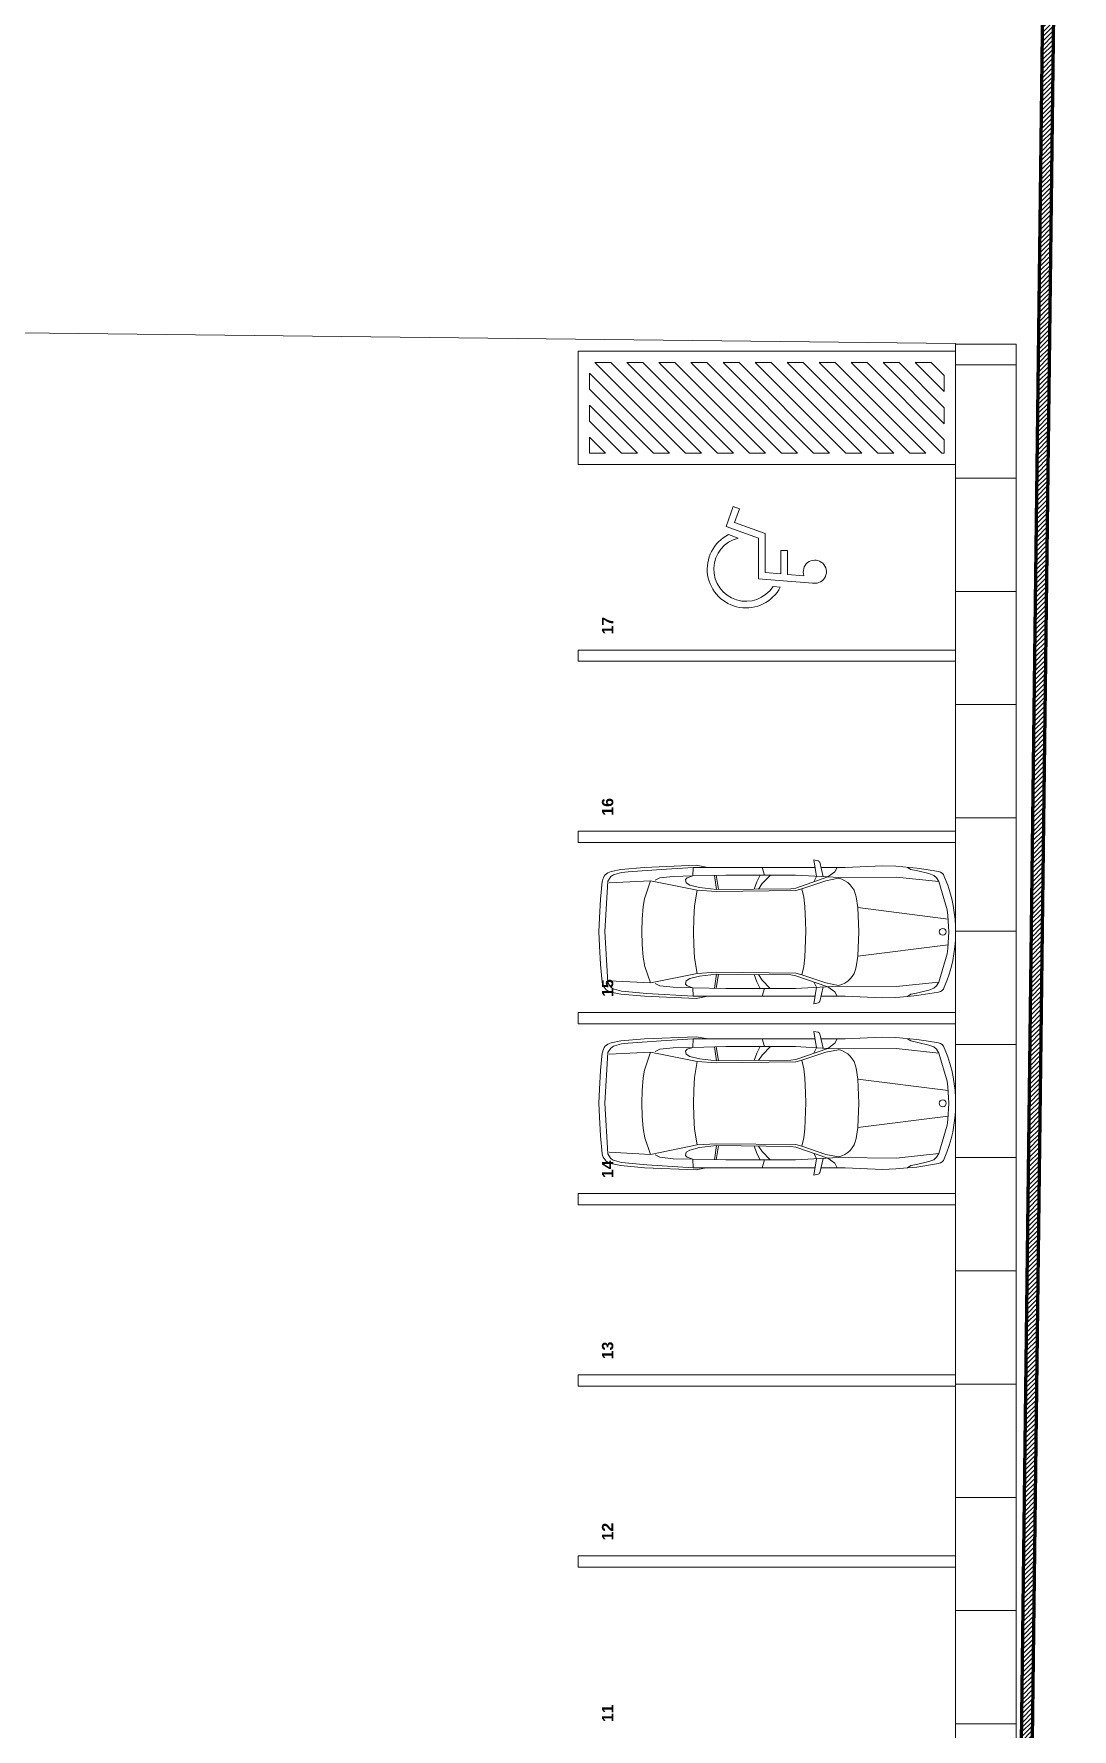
# Model space of a CAD drawing. Header units: inches. Extents: x -19 to 5698, y -728 to 92.
# Drawn here: x 57.57 to 71.31, y 28.43 to 50.89 of the extents above; entities that cross this region are included whole.
import ezdxf

# ---------------------------------------------------------------- set-up
doc = ezdxf.new("R2010")
doc.units = ezdxf.units.IN
doc.header["$MEASUREMENT"] = 0
doc.set_wipeout_variables(frame=1)
doc.header["$PDMODE"] = 1
doc.linetypes.add('Wipeout_Contour', pattern=[1, 0, -1])
for name, color, linetype in [('08 _ STR _ EXT _ Estacionamiento-Pavimento', 7, 'Continuous'), ('Dibujo 2D - General', 7, 'Continuous'), ('Estructura - 03 LOSA', 7, 'Continuous'), ('Estructura - 04 MURO', 7, 'Continuous'), ('Interior - Equipamiento', 7, 'Continuous'), ('MOD', 7, 'Continuous')]:
    doc.layers.add(name, color=color, linetype=linetype)
doc.styles.add('Estilo_Generado_8', font='arialbd.ttf')

msp = doc.modelspace()

# ---------------------------------------------------------------- hatches: boundary and pattern name
at = {"layer": 'Estructura - 03 LOSA', "linetype": 'Continuous', "lineweight": 13}
h = msp.add_hatch(dxfattribs=at)
h.set_pattern_fill('CEMENTO_PULIDO_1_50X3_00_69', color=251, style=0, pattern_type=2)
h.set_pattern_definition([(0, (0, 0), (0, 1.5), []), (90, (0, 0), (-3, 0), [])])
h.paths.add_polyline_path([(69.77, 1.65), (70.57, 1.65), (70.57, 46.7752), (69.77, 46.7752)])

# ---------------------------------------------------------------- linework, layer by layer
at = {"layer": '08 _ STR _ EXT _ Estacionamiento-Pavimento', "color": 7, "linetype": 'Continuous', "lineweight": 18, "flags": 128}
msp.add_lwpolyline([(9.07, 40.85), (52.92, 40.85), (52.92, 1.5), (69.77, 1.5), (69.77, 46.7845), (56.22, 46.9373), (56.22, 50.85), (9.07, 50.85)], close=True, dxfattribs=at)
at = {"layer": 'Estructura - 03 LOSA', "color": 7, "linetype": 'Continuous', "lineweight": 18, "flags": 128}
msp.add_lwpolyline([(69.77, 1.65), (70.57, 1.65), (70.57, 46.7752), (69.77, 46.7752)], close=True, dxfattribs=at)
at = {"layer": 'Interior - Equipamiento', "color": 251, "linetype": 'Continuous', "lineweight": 13}
for p, q in [((65.3391, 39.8177), (65.2098, 39.7902)), ((65.3452, 39.7781), (65.2519, 39.7513)), ((65.6502, 39.8448), (65.3391, 39.8177)), ((65.4338, 39.7871), (65.3452, 39.7781)), ((65.8731, 39.8178), (65.4338, 39.7871)), ((66.3337, 39.8734), (65.6502, 39.8448)), ((66.2969, 39.8448), (65.8731, 39.8178)), ((66.2969, 39.8448), (66.2903, 39.7317)), ((66.2969, 39.8448), (67.9083, 39.8448)), ((66.4677, 39.8491), (66.3337, 39.8734)), ((67.1395, 39.6559), (67.1827, 39.7446)), ((67.208, 39.8457), (67.2395, 39.7426)), ((67.3173, 39.7446), (67.208, 39.6306)), ((67.9505, 39.932), (67.8935, 39.9439)), ((67.8935, 39.9439), (67.9259, 39.7265)), ((67.9697, 39.9132), (68.0144, 39.7217)), ((68.307, 39.8448), (67.9857, 39.8448)), ((68.0799, 39.7183), (68.1685, 39.7868)), ((68.1685, 39.7868), (68.2014, 39.8454)), ((68.8034, 39.8669), (68.307, 39.8448)), ((68.9761, 39.8613), (68.8034, 39.8669)), ((69.2562, 39.836), (68.9761, 39.8613)), ((69.1747, 39.8176), (69.1313, 39.8463)), ((69.2686, 39.798), (69.1747, 39.8176)), ((69.3815, 39.8176), (69.2562, 39.836)), ((69.4158, 39.7626), (69.2686, 39.798)), ((69.5424, 39.7905), (69.3815, 39.8176)), ((69.4823, 39.7389), (69.4158, 39.7626)), ((65.0919, 39.6596), (65.0665, 39.424)), ((65.1633, 39.6631), (65.1235, 38.9945)), ((65.2058, 39.7228), (65.1633, 39.6631)), ((65.1819, 39.6412), (65.7293, 39.6686)), ((65.6493, 39.4308), (65.7293, 39.6686)), ((65.7293, 39.6686), (66.3468, 39.5436)), ((65.7912, 39.6765), (65.8539, 39.7075)), ((66.0291, 39.7259), (65.8539, 39.7075)), ((66.2903, 39.7317), (66.0291, 39.7259)), ((66.2173, 39.7075), (66.1913, 39.6833)), ((66.1913, 39.6833), (66.2007, 39.6406)), ((66.2007, 39.6406), (66.2492, 39.6109)), ((66.2903, 39.7317), (66.2173, 39.7075)), ((66.2492, 39.6109), (66.38, 39.5795)), ((66.7259, 39.7426), (66.2903, 39.7317)), ((66.3468, 39.5436), (66.3142, 39.3344)), ((66.3468, 39.5436), (66.5978, 39.5275)), ((66.38, 39.5795), (66.6033, 39.5517)), ((66.6033, 39.5517), (66.5773, 39.7389)), ((66.5978, 39.5275), (67.6526, 39.5389)), ((66.6006, 39.7423), (66.6281, 39.5552)), ((66.6033, 39.5517), (67.5861, 39.5624)), ((67.649, 39.7426), (66.7259, 39.7426)), ((67.1038, 39.5571), (67.1395, 39.6559)), ((67.208, 39.6306), (67.1601, 39.5578)), ((67.5861, 39.5624), (67.6537, 39.5722)), ((68.0799, 39.7183), (67.649, 39.7426)), ((67.6526, 39.5389), (67.7345, 39.5618)), ((67.6537, 39.5722), (68.0799, 39.7183)), ((67.7345, 39.5618), (68.0495, 39.669)), ((67.7614, 39.4491), (67.7345, 39.5618)), ((67.9259, 39.7265), (67.8917, 39.6536)), ((68.0495, 39.669), (68.2191, 39.7017)), ((68.2197, 39.7116), (68.0799, 39.7183)), ((68.9845, 39.717), (68.2197, 39.7116)), ((69.5462, 39.6566), (68.9845, 39.717)), ((69.5151, 39.7077), (69.4823, 39.7389)), ((69.5462, 39.6566), (69.5151, 39.7077)), ((69.657, 39.283), (69.5462, 39.6566)), ((69.6322, 39.6962), (69.6197, 39.7263)), ((65.0665, 39.424), (65.0524, 39.1775)), ((65.6196, 39.1605), (65.6327, 39.3274)), ((65.6327, 39.3274), (65.6493, 39.4308)), ((66.3142, 39.3344), (66.3021, 39.1631)), ((67.7754, 39.3284), (67.7614, 39.4491)), ((67.782, 39.1284), (67.7754, 39.3284)), ((68.4524, 39.4571), (68.4765, 39.3131)), ((68.4765, 39.3131), (68.4865, 38.9917)), ((68.4765, 39.3131), (69.6708, 39.1619)), ((65.0524, 39.1775), (65.0478, 38.9917)), ((65.6171, 38.9951), (65.6196, 39.1605)), ((66.3021, 39.1631), (66.3, 38.9883)), ((67.7855, 38.9959), (67.782, 39.1284)), ((65.0478, 38.9917), (65.0524, 38.8059)), ((65.1235, 38.9945), (65.1633, 38.3203)), ((65.6196, 38.8229), (65.6171, 38.9951)), ((66.3, 38.9883), (66.3021, 38.8204)), ((67.7754, 38.655), (67.7855, 38.9959)), ((68.4865, 38.9917), (68.4765, 38.6704)), ((69.77, 38.9917), (69.7699, 38.9917)), ((65.0524, 38.8059), (65.0665, 38.5594)), ((65.6327, 38.6561), (65.6196, 38.8229)), ((65.6564, 38.5336), (65.6327, 38.6561)), ((66.3021, 38.8204), (66.3142, 38.649)), ((66.3142, 38.649), (66.3468, 38.4399)), ((67.7614, 38.5343), (67.7754, 38.655)), ((68.4765, 38.6704), (68.4529, 38.5263)), ((69.6708, 38.8215), (68.4765, 38.6704)), ((69.5462, 38.3268), (69.657, 38.7004)), ((65.0665, 38.5594), (65.0919, 38.3238)), ((65.7293, 38.3148), (65.6564, 38.5336)), ((66.3468, 38.4399), (65.7293, 38.3148)), ((66.2492, 38.3725), (66.38, 38.4039)), ((66.5978, 38.4559), (66.3468, 38.4399)), ((66.38, 38.4039), (66.6033, 38.4317)), ((66.6048, 38.4317), (66.5773, 38.2445)), ((67.6526, 38.4445), (66.5978, 38.4559)), ((66.601, 38.2439), (66.6281, 38.4283)), ((66.6033, 38.4317), (67.5861, 38.4211)), ((67.1038, 38.4263), (67.1395, 38.3276)), ((67.208, 38.3528), (67.1601, 38.4257)), ((67.5861, 38.4211), (67.6537, 38.4112)), ((67.7345, 38.4216), (67.6526, 38.4445)), ((67.6537, 38.4112), (68.0799, 38.2651)), ((67.7345, 38.4216), (67.7614, 38.5343)), ((68.0495, 38.3144), (67.7345, 38.4216)), ((65.1633, 38.3203), (65.2022, 38.2643)), ((65.7293, 38.3148), (65.1819, 38.3422)), ((65.2058, 38.1941), (65.3391, 38.1657)), ((65.2518, 38.2318), (65.3452, 38.2053)), ((65.3452, 38.2053), (65.6812, 38.1762)), ((65.6812, 38.1762), (66.2969, 38.1386)), ((65.7912, 38.3069), (65.8539, 38.2759)), ((65.8539, 38.2759), (66.0291, 38.2575)), ((66.0291, 38.2575), (66.2903, 38.2517)), ((66.1913, 38.3002), (66.2007, 38.3428)), ((66.2173, 38.2759), (66.1913, 38.3002)), ((66.2007, 38.3428), (66.2492, 38.3725)), ((66.2903, 38.2517), (66.2173, 38.2759)), ((66.2969, 38.1386), (66.2903, 38.2517)), ((66.2903, 38.2517), (66.7259, 38.2408)), ((66.7259, 38.2408), (67.649, 38.2408)), ((67.1395, 38.3276), (67.1817, 38.2408)), ((67.3154, 38.2408), (67.208, 38.3528)), ((67.208, 38.1377), (67.2395, 38.2408)), ((67.649, 38.2408), (68.2197, 38.2718)), ((67.9259, 38.2569), (67.8917, 38.3298)), ((67.8935, 38.0395), (67.9259, 38.2569)), ((67.9697, 38.0702), (68.0144, 38.2617)), ((68.2191, 38.2818), (68.0495, 38.3144)), ((68.0799, 38.2651), (68.1685, 38.1966)), ((68.1685, 38.1966), (68.2014, 38.1381)), ((68.2197, 38.2718), (68.9845, 38.2664)), ((68.9845, 38.2664), (69.5462, 38.3268)), ((69.1747, 38.1659), (69.2538, 38.1816)), ((69.2538, 38.1816), (69.4158, 38.2208)), ((69.2562, 38.1474), (69.5424, 38.1929)), ((69.4158, 38.2208), (69.4823, 38.2446)), ((69.4823, 38.2446), (69.5151, 38.2757)), ((69.5151, 38.2757), (69.5462, 38.3268)), ((65.3391, 38.1657), (65.6502, 38.1386)), ((65.6502, 38.1386), (66.3337, 38.11)), ((66.2969, 38.1386), (67.9083, 38.1386)), ((66.3337, 38.11), (66.4677, 38.1344)), ((67.9505, 38.0515), (67.8935, 38.0395)), ((68.307, 38.1386), (67.9856, 38.1386)), ((68.307, 38.1386), (68.8034, 38.1165)), ((68.8034, 38.1165), (68.9761, 38.1221)), ((68.9761, 38.1221), (69.1313, 38.1372)), ((69.1313, 38.1372), (69.1747, 38.1659)), ((69.1313, 38.1372), (69.2562, 38.1474)), ((65.3391, 37.5472), (65.2098, 37.5197)), ((65.3452, 37.5076), (65.2519, 37.4808)), ((65.6502, 37.5743), (65.3391, 37.5472)), ((65.4338, 37.5166), (65.3452, 37.5076)), ((65.8731, 37.5473), (65.4338, 37.5166)), ((66.3337, 37.6029), (65.6502, 37.5743)), ((66.2969, 37.5743), (65.8731, 37.5473)), ((66.2969, 37.5743), (66.2903, 37.4612)), ((66.2969, 37.5743), (67.9083, 37.5743)), ((66.4677, 37.5785), (66.3337, 37.6029)), ((67.208, 37.5752), (67.2395, 37.4721)), ((67.9505, 37.6614), (67.8935, 37.6734)), ((67.8935, 37.6734), (67.9259, 37.456)), ((67.9697, 37.6427), (68.0144, 37.4512)), ((68.307, 37.5743), (67.9857, 37.5743)), ((68.0799, 37.4478), (68.1685, 37.5163)), ((68.1685, 37.5163), (68.2014, 37.5749)), ((68.8034, 37.5964), (68.307, 37.5743)), ((68.9761, 37.5908), (68.8034, 37.5964)), ((69.2562, 37.5655), (68.9761, 37.5908)), ((69.1747, 37.5471), (69.1313, 37.5758)), ((69.2686, 37.5275), (69.1747, 37.5471)), ((69.3815, 37.5471), (69.2562, 37.5655)), ((69.4158, 37.4921), (69.2686, 37.5275)), ((69.5424, 37.52), (69.3815, 37.5471)), ((65.0919, 37.3891), (65.0665, 37.1535)), ((65.1633, 37.3926), (65.1235, 36.724)), ((65.2058, 37.4523), (65.1633, 37.3926)), ((65.1819, 37.3707), (65.7293, 37.3981)), ((65.6493, 37.1603), (65.7293, 37.3981)), ((65.7293, 37.3981), (66.3468, 37.2731)), ((65.7912, 37.406), (65.8539, 37.437)), ((66.0291, 37.4554), (65.8539, 37.437)), ((66.2903, 37.4612), (66.0291, 37.4554)), ((66.2173, 37.437), (66.1913, 37.4128)), ((66.1913, 37.4128), (66.2007, 37.3701)), ((66.2007, 37.3701), (66.2492, 37.3404)), ((66.2903, 37.4612), (66.2173, 37.437)), ((66.2492, 37.3404), (66.38, 37.309)), ((66.7259, 37.4721), (66.2903, 37.4612)), ((66.38, 37.309), (66.6033, 37.2812)), ((66.6033, 37.2812), (66.5773, 37.4684)), ((66.6006, 37.4718), (66.6281, 37.2847)), ((66.6033, 37.2812), (67.5861, 37.2919)), ((67.649, 37.4721), (66.7259, 37.4721)), ((67.1038, 37.2866), (67.1395, 37.3854)), ((67.1395, 37.3854), (67.1827, 37.4741)), ((67.208, 37.3601), (67.1601, 37.2872)), ((67.3173, 37.4741), (67.208, 37.3601)), ((67.5861, 37.2919), (67.6537, 37.3017)), ((68.0799, 37.4478), (67.649, 37.4721)), ((67.6526, 37.2684), (67.7345, 37.2913)), ((67.6537, 37.3017), (68.0799, 37.4478)), ((67.7345, 37.2913), (68.0495, 37.3985)), ((67.7614, 37.1786), (67.7345, 37.2913)), ((67.9259, 37.456), (67.8917, 37.3831)), ((68.0495, 37.3985), (68.2191, 37.4312)), ((68.2197, 37.4411), (68.0799, 37.4478)), ((68.9845, 37.4465), (68.2197, 37.4411)), ((69.5462, 37.3861), (68.9845, 37.4465)), ((69.4823, 37.4683), (69.4158, 37.4921)), ((69.5151, 37.4372), (69.4823, 37.4683)), ((69.5462, 37.3861), (69.5151, 37.4372)), ((69.657, 37.0125), (69.5462, 37.3861)), ((69.6322, 37.4257), (69.6197, 37.4558)), ((65.0665, 37.1535), (65.0524, 36.907)), ((65.6196, 36.89), (65.6327, 37.0568)), ((65.6327, 37.0568), (65.6493, 37.1603)), ((66.3142, 37.0639), (66.3021, 36.8926)), ((66.3468, 37.2731), (66.3142, 37.0639)), ((66.3468, 37.2731), (66.5978, 37.257)), ((66.5978, 37.257), (67.6526, 37.2684)), ((67.7754, 37.0579), (67.7614, 37.1786)), ((67.782, 36.8579), (67.7754, 37.0579)), ((68.4524, 37.1866), (68.4765, 37.0425)), ((65.0524, 36.907), (65.0478, 36.7212)), ((65.6171, 36.7246), (65.6196, 36.89)), ((66.3021, 36.8926), (66.3, 36.7178)), ((67.7855, 36.7253), (67.782, 36.8579)), ((68.4765, 37.0425), (68.4865, 36.7212)), ((68.4765, 37.0425), (69.6708, 36.8914)), ((65.0478, 36.7212), (65.0524, 36.5354)), ((65.1235, 36.724), (65.1633, 36.0498)), ((65.6196, 36.5524), (65.6171, 36.7246)), ((66.3, 36.7178), (66.3021, 36.5498)), ((67.7754, 36.3845), (67.7855, 36.7253)), ((68.4865, 36.7212), (68.4765, 36.3999)), ((69.77, 36.7212), (69.7699, 36.7212)), ((65.0524, 36.5354), (65.0665, 36.2889)), ((65.6327, 36.3856), (65.6196, 36.5524)), ((65.6564, 36.2631), (65.6327, 36.3856)), ((66.3021, 36.5498), (66.3142, 36.3785)), ((66.3142, 36.3785), (66.3468, 36.1693)), ((67.7614, 36.2638), (67.7754, 36.3845)), ((68.4765, 36.3999), (68.4529, 36.2558)), ((69.6708, 36.551), (68.4765, 36.3999)), ((69.5462, 36.0563), (69.657, 36.4299)), ((65.0665, 36.2889), (65.0919, 36.0533)), ((65.7293, 36.0443), (65.6564, 36.2631)), ((66.3468, 36.1693), (65.7293, 36.0443)), ((66.5978, 36.1854), (66.3468, 36.1693)), ((66.38, 36.1334), (66.6033, 36.1612)), ((66.6048, 36.1612), (66.5773, 35.974)), ((67.6526, 36.174), (66.5978, 36.1854)), ((66.601, 35.9734), (66.6281, 36.1578)), ((66.6033, 36.1612), (67.5861, 36.1505)), ((67.1038, 36.1558), (67.1395, 36.057)), ((67.208, 36.0823), (67.1601, 36.1552)), ((67.7345, 36.1511), (67.6526, 36.174)), ((67.7345, 36.1511), (67.7614, 36.2638)), ((68.0495, 36.0439), (67.7345, 36.1511)), ((65.1633, 36.0498), (65.2022, 35.9937)), ((65.7293, 36.0443), (65.1819, 36.0717)), ((65.2518, 35.9613), (65.3452, 35.9348)), ((65.3452, 35.9348), (65.6812, 35.9056)), ((65.7912, 36.0364), (65.8539, 36.0054)), ((65.8539, 36.0054), (66.0291, 35.987)), ((66.0291, 35.987), (66.2903, 35.9812)), ((66.1913, 36.0296), (66.2007, 36.0723)), ((66.2173, 36.0054), (66.1913, 36.0296)), ((66.2007, 36.0723), (66.2492, 36.102)), ((66.2903, 35.9812), (66.2173, 36.0054)), ((66.2492, 36.102), (66.38, 36.1334)), ((66.2969, 35.8681), (66.2903, 35.9812)), ((66.2903, 35.9812), (66.7259, 35.9703)), ((66.7259, 35.9703), (67.649, 35.9703)), ((67.1395, 36.057), (67.1817, 35.9703)), ((67.3154, 35.9703), (67.208, 36.0823)), ((67.208, 35.8672), (67.2395, 35.9703)), ((67.5861, 36.1505), (67.6537, 36.1407)), ((67.649, 35.9703), (68.2197, 36.0013)), ((67.6537, 36.1407), (68.0799, 35.9946)), ((67.9259, 35.9864), (67.8917, 36.0593)), ((67.8935, 35.769), (67.9259, 35.9864)), ((67.9697, 35.7997), (68.0144, 35.9912)), ((68.2191, 36.0112), (68.0495, 36.0439)), ((68.0799, 35.9946), (68.1685, 35.9261)), ((68.2197, 36.0013), (68.9845, 35.9959)), ((68.9845, 35.9959), (69.5462, 36.0563)), ((69.2538, 35.9111), (69.4158, 35.9503)), ((69.4158, 35.9503), (69.4823, 35.9741)), ((69.4823, 35.9741), (69.5151, 36.0052)), ((69.5151, 36.0052), (69.5462, 36.0563)), ((65.2058, 35.9236), (65.3391, 35.8952)), ((65.3391, 35.8952), (65.6502, 35.8681)), ((65.6502, 35.8681), (66.3337, 35.8395)), ((65.6812, 35.9056), (66.2969, 35.8681)), ((66.2969, 35.8681), (67.9083, 35.8681)), ((66.3337, 35.8395), (66.4677, 35.8639)), ((67.9505, 35.7809), (67.8935, 35.769)), ((68.307, 35.8681), (67.9856, 35.8681)), ((68.1685, 35.9261), (68.2014, 35.8675)), ((68.307, 35.8681), (68.8034, 35.846)), ((68.8034, 35.846), (68.9761, 35.8516)), ((68.9761, 35.8516), (69.1313, 35.8666)), ((69.1313, 35.8666), (69.1747, 35.8953)), ((69.1313, 35.8666), (69.2562, 35.8769)), ((69.1747, 35.8953), (69.2538, 35.9111)), ((69.2562, 35.8769), (69.5424, 35.9224))]:
    msp.add_line(p, q, dxfattribs=at)
at = {"layer": 'Interior - Equipamiento', "color": 175, "linetype": 'Continuous', "lineweight": 13, "flags": 128}
for points in [[(64.77, 45.1815), (64.77, 46.6815), (69.77, 46.6815), (69.77, 45.1815)], [(64.9928, 46.5315), (66.1928, 45.3315), (66.4049, 45.3315), (65.2049, 46.5315)], [(65.417, 46.5315), (66.617, 45.3315), (66.8292, 45.3315), (65.6292, 46.5315)], [(65.8413, 46.5315), (67.0413, 45.3315), (67.2534, 45.3315), (66.0534, 46.5315)], [(66.2656, 46.5315), (67.4656, 45.3315), (67.6777, 45.3315), (66.4777, 46.5315)], [(66.6898, 46.5315), (67.8898, 45.3315), (68.102, 45.3315), (66.902, 46.5315)], [(67.1141, 46.5315), (68.3141, 45.3315), (68.5262, 45.3315), (67.3262, 46.5315)], [(67.5384, 46.5315), (68.7384, 45.3315), (68.9505, 45.3315), (67.7505, 46.5315)], [(67.9626, 46.5315), (69.1626, 45.3315), (69.3748, 45.3315), (68.1748, 46.5315)], [(68.3869, 46.5315), (69.5869, 45.3315), (69.62, 45.3315), (69.62, 45.5105), (68.599, 46.5315)], [(68.8111, 46.5315), (69.62, 45.7227), (69.62, 45.9348), (69.0233, 46.5315)], [(69.2354, 46.5315), (69.62, 46.1469), (69.62, 46.3591), (69.4475, 46.5315)], [(64.92, 46.18), (65.7685, 45.3315), (65.9806, 45.3315), (64.92, 46.3922)], [(64.92, 45.7558), (65.3442, 45.3315), (65.5564, 45.3315), (64.92, 45.9679)], [(64.92, 45.3315), (65.1321, 45.3315), (64.92, 45.5436)], [(64.77, 42.575), (64.77, 42.725), (69.77, 42.725), (69.77, 42.575)], [(64.77, 42.575), (64.77, 42.725), (69.77, 42.725), (69.77, 42.575)], [(64.77, 40.175), (64.77, 40.325), (69.77, 40.325), (69.77, 40.175)], [(64.77, 37.775), (64.77, 37.925), (69.77, 37.925), (69.77, 37.775)], [(64.77, 35.375), (64.77, 35.525), (69.77, 35.525), (69.77, 35.375)], [(64.77, 32.975), (64.77, 33.125), (69.77, 33.125), (69.77, 32.975)], [(64.77, 30.575), (64.77, 30.725), (69.77, 30.725), (69.77, 30.575)]]:
    msp.add_lwpolyline(points, close=True, dxfattribs=at)
for points in [[(67.9126, 43.6087, -0.0622401), (67.8747, 43.6117), (67.1603, 43.669), (67.1603, 44.2051), (66.7298, 44.3591), (66.8246, 44.624), (66.9072, 44.5945), (66.8419, 44.4122), (67.248, 44.2668), (67.248, 43.7499), (67.4564, 43.7332), (67.4564, 44.0446), (67.5441, 44.0446), (67.5441, 43.7262), (67.762, 43.7087, -3.0656844)], [(66.8912, 44.2083, 1.4731842), (67.3518, 43.5657), (67.4486, 43.5579, -1.3731155), (66.7635, 44.2539)]]:
    msp.add_lwpolyline(points, format="xyb", close=True, dxfattribs=at)
at = {"layer": 'Interior - Equipamiento', "color": 251, "linetype": 'Continuous', "lineweight": 13}
for centre in [(69.5987, 38.9917), (69.5987, 36.7212)]:
    msp.add_circle(centre, 0.045, dxfattribs=at)
for centre, radius, start, end in [((65.2411, 39.6435), 0.15, 102.01394, 171.79176), ((65.2795, 39.6552), 0.1, 106.0012, 137.49736), ((67.9453, 39.9075), 0.025, 13.15041, 78.14202), ((69.5258, 39.6919), 0.1, 20.09935, 80.43815), ((68.1552, 39.4072), 0.3014, 9.53091, 77.75865), ((67.9, 38.9917), 1.87, 336.86972, 22.13076), ((67.634, 38.9917), 2.0439, 351.80609, 8.1938), ((68.1552, 38.5763), 0.3018, 282.2413, 350.46905), ((65.2411, 38.3399), 0.15, 186.16525, 256.41699), ((65.2795, 38.3282), 0.1003, 214.73189, 253.99908), ((69.5258, 38.2915), 0.1, 279.56185, 339.90074), ((67.9453, 38.0759), 0.025, 281.85601, 346.84508), ((65.2411, 37.373), 0.15, 102.01394, 171.79176), ((67.9453, 37.637), 0.025, 13.15041, 78.14202), ((69.5258, 37.4214), 0.1, 20.09935, 80.43815), ((65.2795, 37.3847), 0.1, 106.0012, 137.49736), ((68.1552, 37.1367), 0.3014, 9.53091, 77.75865), ((67.9, 36.7212), 1.87, 336.86972, 22.13076), ((67.634, 36.7212), 2.0439, 351.80609, 8.1938), ((68.1552, 36.3057), 0.3018, 282.2413, 350.46905), ((65.2411, 36.0694), 0.15, 186.16525, 256.41699), ((65.2795, 36.0577), 0.1003, 214.73189, 253.99908), ((69.5258, 36.021), 0.1, 279.56185, 339.90074), ((67.9453, 35.8054), 0.025, 281.85601, 346.84508)]:
    msp.add_arc(centre, radius, start, end, dxfattribs=at)
at = {"layer": 'MOD', "color": 251, "linetype": 'Continuous', "lineweight": 13}
for p in [(58.3022, 48.568), (64.1018, 48.5005), (69.8014, 48.4342)]:
    msp.add_point(p, dxfattribs=at)
at = {"layer": 'MOD', "color": 7, "linetype": 'Continuous', "lineweight": 13}
msp.add_point((59.8969, 48.3994), dxfattribs=at)

# ---------------------------------------------------------------- texts
at = {"layer": 'Interior - Equipamiento', "color": 175, "lineweight": 13, "char_height": 0.15, "attachment_point": 6, "rotation": 90, "style": 'Estilo_Generado_8'}
for s, insert in [('\\A1;{\\pqr;\\fArial|b1|i0|c0|p34;17}', (65.1614, 43.1638)), ('\\A1;{\\pqr;\\fArial|b1|i0|c0|p34;17}', (65.1614, 43.1638)), ('\\A1;{\\pqr;\\fArial|b1|i0|c0|p34;16}', (65.1626, 40.7638)), ('\\A1;{\\pqr;\\fArial|b1|i0|c0|p34;15}', (65.1626, 38.3638)), ('\\A1;{\\pqr;\\fArial|b1|i0|c0|p34;14}', (65.1614, 35.9638)), ('\\A1;{\\pqr;\\fArial|b1|i0|c0|p34;13}', (65.1626, 33.5638)), ('\\A1;{\\pqr;\\fArial|b1|i0|c0|p34;12}', (65.1614, 31.1638)), ('\\A1;{\\pqr;\\fArial|b1|i0|c0|p34;11}', (65.1614, 28.7583))]:
    msp.add_mtext(s, dxfattribs=dict(at, insert=insert))

# ---------------------------------------------------------------- next in the draw order: wipeouts: each hides what was drawn before it
at = {"color": 254, "linetype": 'Wipeout_Contour', "lineweight": 0, "ltscale": 341.454326}
msp.add_wipeout([(71.16, 70.67), (70.3102, 1.65), (70.4584, 1.5), (71.31, 70.6683)], dxfattribs=at).dxf.layer = 'Estructura - 04 MURO'

# ---------------------------------------------------------------- next in the draw order: hatches: boundary and pattern name
at = {"layer": 'Estructura - 04 MURO', "linetype": 'Continuous', "lineweight": 5}
h = msp.add_hatch(dxfattribs=at)
h.set_pattern_fill('LADRILLO_COMÚN_0002', color=250, style=0, pattern_type=2)
h.set_pattern_definition([(45, (0, 0), (-0.030052038, 0.030052038), [])])
h.paths.add_polyline_path([(71.16, 70.67), (70.3102, 1.65), (70.4584, 1.5), (71.31, 70.6683)])

# ---------------------------------------------------------------- next in the draw order: linework, layer by layer
at = {"layer": 'Dibujo 2D - General', "color": 1, "linetype": 'Continuous', "lineweight": 35}
msp.add_lwpolyline([(2.7665, 71.6153), (2.17, 1.5), (70.4584, 1.5), (71.3118, 70.8183)], close=True, dxfattribs=at)
at = {"layer": 'Estructura - 04 MURO', "color": 7, "linetype": 'Continuous', "lineweight": 80, "flags": 128}
for points in [[(70.4584, 1.5), (71.3118, 70.8183)], [(71.16, 70.67), (70.3102, 1.65)]]:
    msp.add_lwpolyline(points, dxfattribs=at)

doc.saveas('drawing.dxf')
